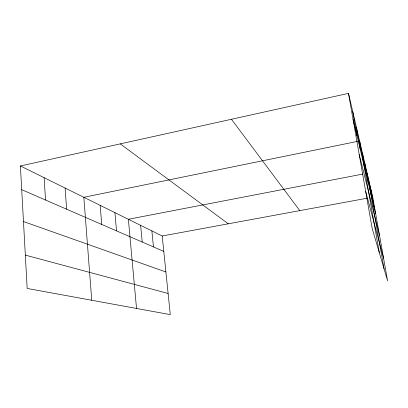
<?xml version="1.0" encoding="UTF-8"?>
<svg xmlns="http://www.w3.org/2000/svg" width="408" height="408" viewBox="0 0 408 408"><rect width="100%" height="100%" fill="white"/><g stroke="black" fill="none" stroke-linecap="round" stroke-linejoin="round"><path stroke-width="0.61" d="M20.4 165.969L162.206 235.987L170.284 314.629L27.173 288.451L20.4 165.969L348.493 93.371L372.744 197.176L387.6 280.893L372.188 228.5L348.493 93.371M362.845 174.068L128.362 219.274L136.532 308.453M365.92 173.476L367.149 173.237L384.096 268.984M162.206 235.987L367.18 198.201M371.51 197.406L372.744 197.176M25.327 255.112L168.111 293.464M23.47 221.539L165.903 271.973M21.711 189.684L163.792 251.404M120.243 143.876L228.291 223.803M231.448 119.269L299.783 210.625M365.716 191.571L383.596 258.33M359.213 154.499L379.532 235.441M353.063 119.422L375.651 213.568M371.045 189.914L374.075 207.004M369.189 181.968L372.351 199.818M364.9 163.598L368.363 183.187M362.401 152.903L366.037 173.497M379.328 252.766L359.611 140.959L83.834 197.288L91.744 300.262M356.378 127.118L360.422 150.103M352.701 111.389L356.995 135.813M151.868 230.877L153.459 246.916M140.627 225.328L142.224 242.036M114.934 212.644L116.525 230.872M100.164 205.351L101.735 224.446M65.117 188.047L66.606 209.187M44.115 177.679L45.533 200.032"/></g></svg>
